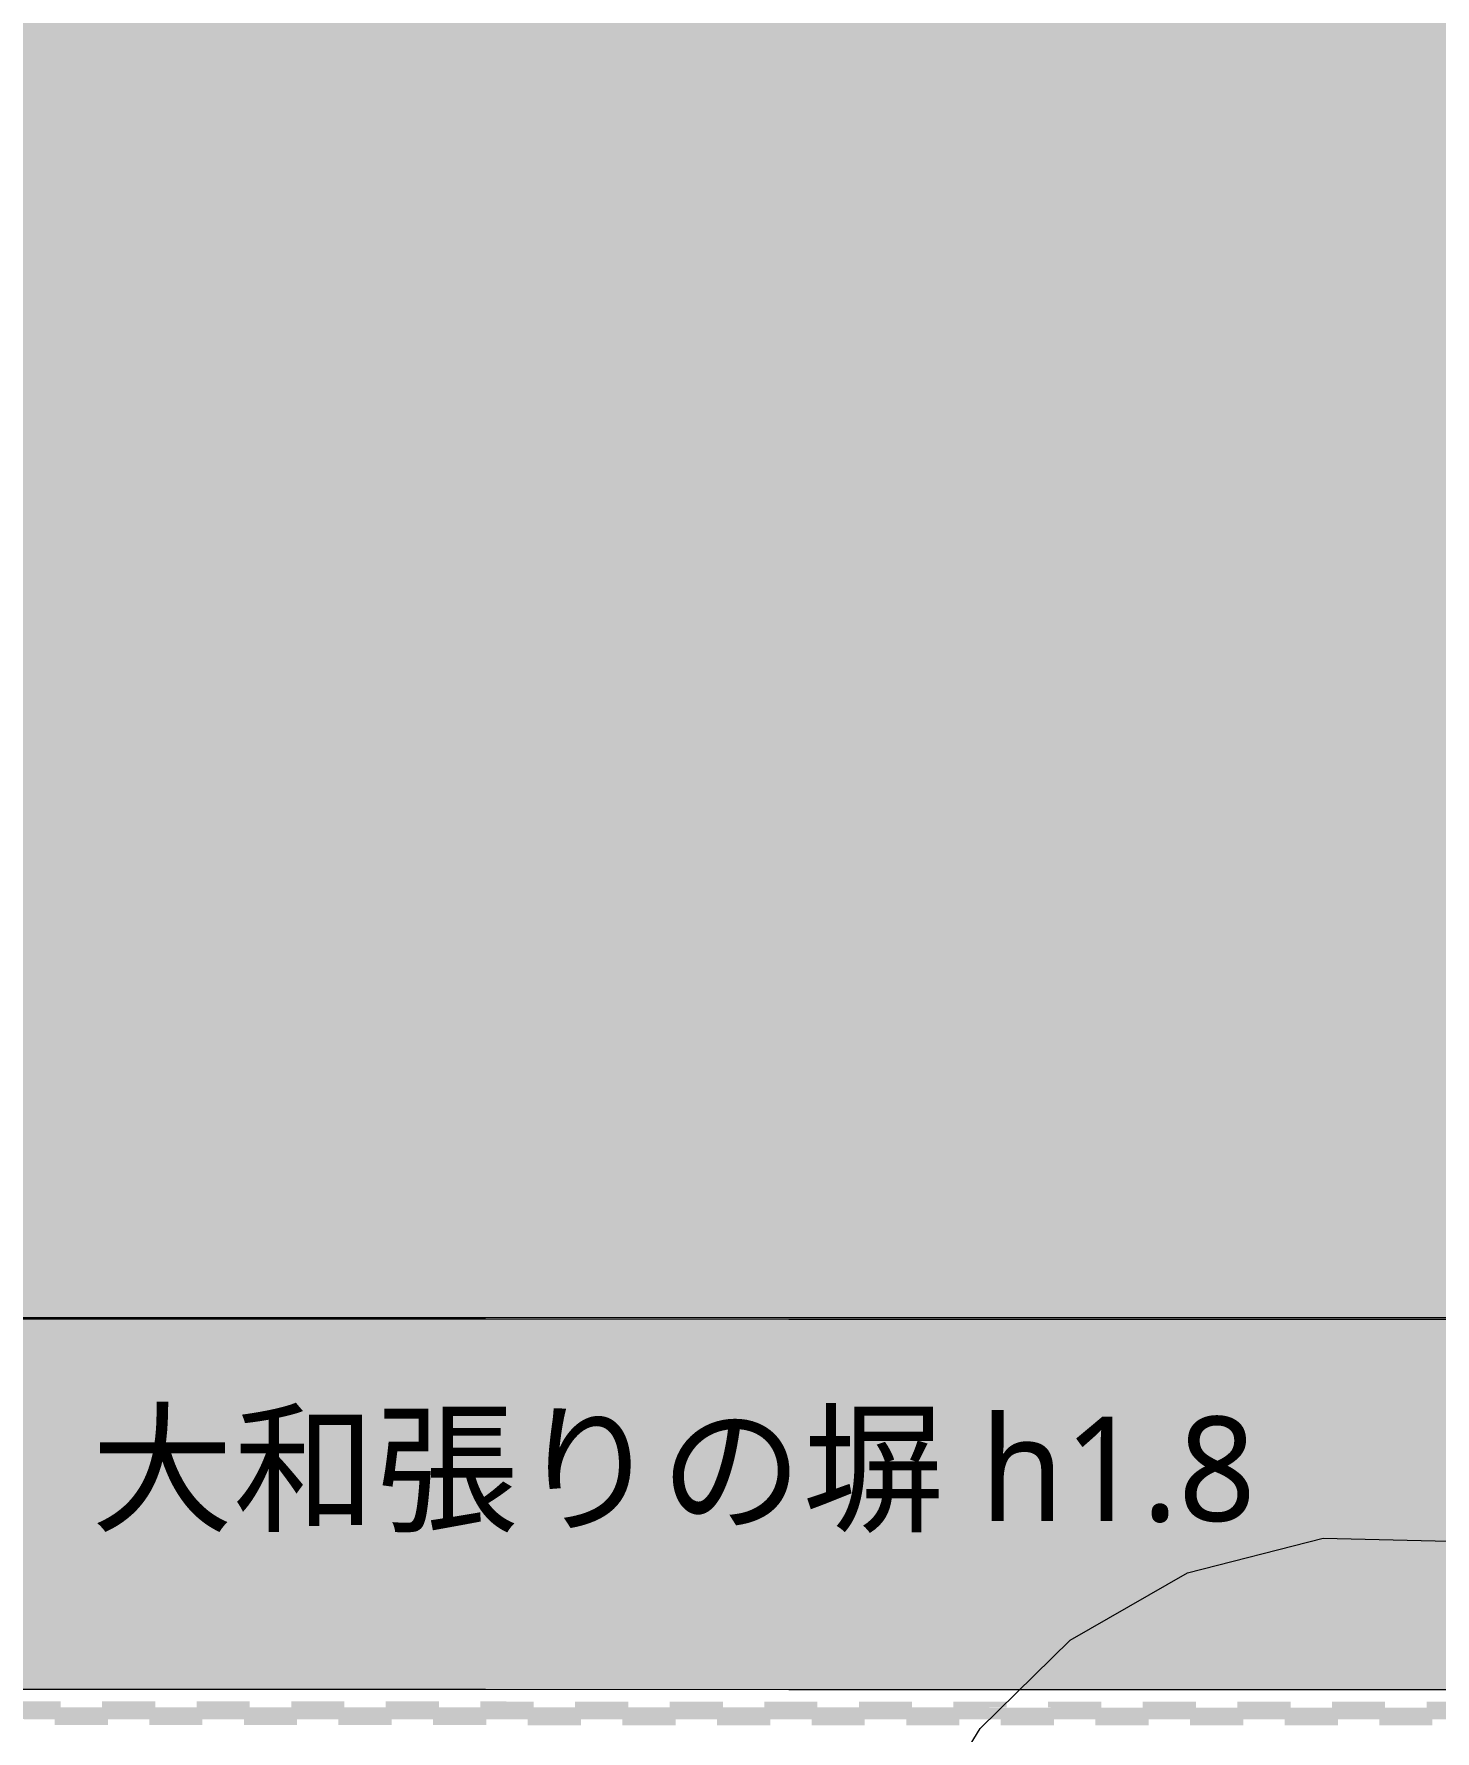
# Model space of a CAD drawing. Header units: millimetres. Extents: x -146962 to 322503, y -183624 to 284367.
# Drawn here: x 100473 to 104027, y 84356 to 88660 of the extents above; entities that cross this region are included whole.
import ezdxf

# ---------------------------------------------------------------- set-up
doc = ezdxf.new("R2010")
doc.units = ezdxf.units.MM
doc.layers.add('30_敷地・外構', color=8, linetype='Continuous', lineweight=9)
doc.layers.add('60_部屋名・面積', color=7, linetype='Continuous', lineweight=13)
doc.styles.add('JP', font='NotoSansCJKjp-Regular.otf')

msp = doc.modelspace()

# ---------------------------------------------------------------- hatches: boundary and pattern name
at = {"layer": '30_敷地・外構'}
h = msp.add_hatch(color=8, dxfattribs=at)
h.paths.add_polyline_path([(-146961.6, 100544.4), (-108819.6, 189229.7), (-89282.5, 219876.6), (-87725.3, 222013.2), (-1960, 282350.2), (173183.5, 284367.4), (239071.9, 242938.5), (278732.3, 206218.7), (322502.8, 161506.8), (317095.5, -23424.9), (276188, -120904.3), (271912.1, -124752.2), (168970.1, -173180.4), (164528.6, -174703.6), (127795.8, -180332.5), (116091.1, -181838.5), (95830.1, -183624.1), (64542, -179082.3), (39436.2, -174835.1), (16841.2, -169717.9), (9303, -167782.1), (-59261.4, -128452.9), (-89342.1, -103737.6), (-132033, -30896.2), (-136480.3, -13511.6), (-141643.2, 9224.3), (-142349.3, 13012)])
h.paths.add_polyline_path([(85594.8, 85406.7), (55599.4, 41400), (55600.1, 29403.2), (10600.1, 29406), (10598.4, 1220), (163595.7, 1210.5), (163597.5, 29396.5), (118597.5, 29399.3), (118600.6, 85401.9)], flags=0)
h = msp.add_hatch(color=8, dxfattribs=at)
h.paths.add_polyline_path([(-122840.2, 122342), (-124831.9, 122199.7), (-125382.1, 127184.6), (-119142.9, 127610.9), (-110203.8, 126059.8), (-101386, 139828.7), (-111814.9, 146871.4), (-125386.9, 127190.5), (-128302.9, 127483.1), (-112865.1, 149879.6), (-97949, 139821), (-106558.1, 126363.1), (-96154.8, 124557.5), (-84181.2, 143578.1), (-81224.9, 142195.8), (-92705, 123956.1), (-85846, 122757.8), (-73838.7, 118944.5), (-70246.7, 120727.9), (-33698.7, 176216.8), (-24628.6, 169820), (-24099.8, 170888.2), (-27029.2, 174726.9), (-57116.4, 196499.8), (-72067.4, 207855.7), (-85148.3, 217059.9), (-84173.3, 218397.8), (-71137.2, 209024.8), (-56225.3, 197700), (-26154.4, 175940), (-20805.1, 169525.6), (-15969.9, 162255.1), (-12465.5, 158611.3), (-6133.6, 155823.8), (3424, 152450.6), (17669.8, 141847.4), (27443, 134456.7), (31781.6, 127734.5), (35710.4, 124737.2), (44841.1, 118867.1), (53136.6, 112268.6), (69058.5, 98453.7), (76931.3, 96076.4), (84316.3, 96974.8), (105584.3, 97704.1), (108980, 99628.1), (111619.8, 98946.6), (128502.7, 110998.1), (139073.2, 119226.9), (141070.1, 121111.3), (142079.5, 120500.2), (153772, 135697.8), (164346, 148204), (186381.1, 173801.6), (201679.2, 193130.3), (206641.2, 199175.6), (222524, 219930.2), (233589.6, 234002.1), (233380.2, 235651.7), (233479.2, 239338.8), (236016.8, 238953), (239433.6, 235443.1), (244858.1, 229058.3), (246428.3, 227144.8), (247784.9, 225733.5), (250142.7, 223717.5), (257186.8, 217858.8), (260140, 215049.7), (266581.2, 208737.8), (268524.9, 207421.8), (269565.2, 206785.9), (273555.2, 203995.4), (275243.4, 202634.7), (273766.3, 200330.1), (249472.1, 171828.1), (244460.4, 168467.3), (219590.3, 134888), (219281.2, 130288.6), (222308.8, 127382.2), (218328.2, 122378), (201012.9, 135474.2), (205076.1, 139747.9), (209933.6, 136395.1), (214219.3, 137154), (239074.6, 170296.9), (245308.6, 174359.2), (262141.1, 194026.6), (264347.5, 196655.8), (264229.2, 202071), (260868.4, 200548), (254364.4, 197479.7), (239220.3, 189107.3), (237482.7, 188496.6), (235341.3, 188181.5), (232949.3, 188065.5), (226534.8, 188210), (218403.7, 187803.2), (215398.4, 187510.6), (203372.8, 188731.2), (197599.5, 180155.3), (208370.5, 176073), (207498.2, 173758.5), (196008.1, 178106.9), (167763.6, 145281.4), (157251.8, 132853.3), (148185.2, 121294.5), (146164, 118673.1), (139512.8, 111901.8), (132793.7, 105976.6), (126708.6, 101169.9), (116615.5, 94168.8), (117216, 92845.1), (224067.3, 96365.1), (282091, 96336.4), (282084.8, 91836.7), (240328.6, 91868.6), (237220, 88795.9), (231843.6, 89406.9), (229114.5, 91871.7), (224145.4, 91875), (162162.3, 89837.4), (118595, 88296.5), (118594.6, 85401.9), (85594.8, 85406.7), (55599.4, 41400), (55599.4, 41184.9), (50893.1, 31639.3), (49834.3, 29017.9), (49720.2, 26020.9), (53022.4, -14687.8), (60477.6, -14422.2), (115137.7, -13510.7), (181453.1, -12082.6), (276537.9, -9682.5), (281613.6, -9606.4), (282929.4, -20580.6), (297015.6, -54961.9), (193104.1, -65584.1), (200361.3, -105230.9), (160997.6, -112555.1), (160160.9, -111646.8), (154189.9, -113444.6), (158336.7, -127436.4), (163073.3, -143732), (181853.5, -141520.3), (205594.6, -139014.7), (210124.3, -137839.2), (211550.5, -143661), (206667.3, -144935.7), (182517.5, -147473.7), (139395, -153205.3), (83173.3, -161461.3), (44137, -168143.7), (40406.5, -169927.4), (39607.6, -168896.8), (39070.5, -161841.3), (42125, -161347.5), (68065.5, -156897.4), (70645.1, -152915), (66736.7, -133729.4), (64071.2, -132402), (26004.8, -137991.8), (24369.5, -139709.9), (28757.2, -161918.2), (24809.1, -162567), (19136.9, -133830.7), (8512.2, -91546.1), (28215.3, -85921.2), (53536.6, -79662.7), (55225.9, -77297.8), (49955.8, -51470.5), (48593.3, -51026.8), (9510, -63984.5), (-19962.2, -72602), (-21528.2, -75422.7), (-6279.1, -135803), (-3999.5, -137744.2), (7149.6, -135420.7), (8161.6, -140309.7), (-6566.7, -143375.3), (-10373.8, -144379.4), (-11853.6, -139604.4), (-10624.3, -136902.3), (-26628.6, -73581.5), (-48815, -79461.9), (-49837.5, -81181.7), (-40029.2, -120653.2), (-44856.5, -121939.4), (-56410.2, -124323), (-57250.5, -121435.7), (-45575.5, -119030.8), (-56088.5, -76730.5), (-39530.6, -72346.2), (-37922.7, -68894.2), (-46709.1, -35631.2), (-101999.9, -43658.1), (-105928.8, -33121.9), (-46871.5, -24546.5), (-1154, -19166.8), (27094.9, -16439.3), (42358.3, -15518.9), (38407.8, 25464.1), (-22859.2, 20440.8), (-23716.6, 21531.6), (-60468.8, 18589.7), (-102972.7, 14487.1), (-124082.6, 12096.2), (-119214.1, -9343.4), (-114511.1, -27726.3), (-127363.9, -28973.1), (-131619.5, -12338.2), (-136745.8, 10236.5), (-137373.2, 13602.3), (-126278.6, 19582.3), (-125070, 17897.2), (-123154.8, 16401.9), (-105268, 18774.4), (-104118, 19689.3), (-93959.6, 78886.7), (-95519.2, 80945.9), (-111933, 83203.9), (-124615.7, 83580.8), (-136705.7, 82580.5), (-139787.2, 86331.7), (-124722, 87569.4), (-111597.9, 87185.9), (-94975.1, 84902), (-92612.2, 86731.1), (-87794.2, 114845.7), (-89223.4, 117261.4)])
h.paths.add_polyline_path([(225182.3, -56782.8), (284989, -50673.3), (287561.7, -46378.1), (277940.6, -22904.8), (275078.1, -20717.4), (216863, -22176), (215663.9, -23104.1), (222062.7, -54339.7)], flags=0)
h.paths.add_polyline_path([(145208.7, -145837.8), (157734.5, -144360.9), (152794.4, -129298), (148704.8, -115096.1), (137910.9, -118346), (143251, -144536.4)], flags=0)
h.paths.add_polyline_path([(136284, -110372.2), (138299, -112051.8), (159904.6, -106657.8), (191998.5, -100688.1), (193135.4, -99033.7), (190968.5, -87200.4), (189288.7, -86593.5), (135556.4, -97035.6), (133840.3, -98421)], flags=0)
h.paths.add_polyline_path([(195030.4, -59862.3), (216356.1, -57681.7), (217592.6, -54905.2), (211268.4, -24010.7), (208839.7, -22385.8), (186398.2, -22949.7), (184934, -24919.2), (191037.9, -56315.8)], flags=0)
h.paths.add_polyline_path([(132544.1, -92038.8), (134796.7, -93114.3), (188521.5, -82666), (189881.2, -81278.2), (187579.5, -68698.6), (185198.8, -67623.5), (131889.1, -79028), (130193.7, -80532.1)], flags=0)
h.paths.add_polyline_path([(102464.7, -104936.9), (111199.3, -148493.8), (113544.2, -150947.2), (137191.4, -147470), (138853.7, -145428.4), (122666.3, -66131.1), (119622.2, -64604.8), (97267, -69109.2), (95375.2, -71198.1)], flags=0)
h.paths.add_polyline_path([(128808.9, -73746.9), (131052.8, -75122.6), (184161.8, -63762.2), (186036.3, -61148.4), (183556.7, -50881.2), (180347.5, -48903.8), (128824.2, -59813.1), (126498.1, -62399.9)], flags=0)
h.paths.add_polyline_path([(63485.8, -77827.8), (78685.3, -152326.8), (83334.1, -155385.6), (105357.5, -152150.3), (107284.3, -149245.8), (98548.1, -105738.4), (91863.9, -73932.2), (87710.5, -71037.6), (65111.5, -75591.1)], flags=0)
h.paths.add_polyline_path([(118962.8, -25496.4), (124624.1, -53257.8), (126593.6, -54159.2), (180534.4, -42732.5), (181966.5, -41044.7), (179057, -26065.5), (176230, -23190.4), (120220.6, -24397.8)], flags=0)
h.paths.add_polyline_path([(58586.8, -53818.7), (61407.3, -67640.9), (63929.4, -69711), (118434, -58732.5), (120711.3, -56528.6), (118285.1, -44667.9), (115794, -43121.2), (60393.4, -51483)], flags=0)
h.paths.add_polyline_path([(46735.6, -85456.3), (43964.7, -88200.4), (52258.4, -127447.3), (55020.5, -128685.3), (63344.9, -127459.2), (64954.4, -125017.8), (56892.9, -85496.2), (54497.5, -83539.7)], flags=0)
h.paths.add_polyline_path([(14943, -96638.7), (20401.3, -118372), (22055.9, -124773.7), (23706.9, -131518.2), (25271.5, -133056.9), (46385.3, -129953.7), (48360.2, -125911.9), (40544.6, -88924), (37345.2, -87785.7), (29246, -89790.4), (17168.1, -93230.5)], flags=0)
h.paths.add_polyline_path([(54428.8, -33440.1), (56957.9, -45829.5), (59129.4, -47633.5), (115195.4, -39174.4), (116670.5, -36741.2), (114492.9, -26062.8), (112866, -24538.5), (61343.9, -25405.3)], flags=0)
h.paths.add_polyline_path([(235371.7, 230629.8), (225283.3, 217786.4), (209375.5, 197000.4), (205161.6, 190545.3), (215403.7, 189519.2), (218262.7, 189788), (226505.8, 190207.7), (232928.2, 190056.9), (235150.5, 190167.8), (237005.5, 190443.2), (238394.6, 190936.1), (253419, 199238.1), (260834.4, 203050.7), (264164.2, 204697.5), (264130.2, 206248.2), (257711.7, 212542.2), (254863.3, 215242.4), (247889.5, 221045.2), (245375.5, 223185.5), (243807.8, 224828.5), (242179.6, 226813.6), (238965, 230597.6)], flags=0)
h.paths.add_polyline_path([(40154.2, -26666.9), (27952.7, -27402.2), (4.9, -30088.3), (-41705.2, -35004.3), (-33404.8, -66437.5), (-29267, -69319.7), (-13377.8, -65473.8), (8111.5, -59196.5), (24962.7, -54123.8), (48878.4, -46196), (46431.4, -34216.2)], flags=0)
h.paths.add_polyline_path([(49748.9, -13567.6), (46401.1, 24616.8), (46355.7, 25021.5), (45933.6, 25762.3), (44759.1, 25638.4), (44615, 24324.1), (48074, -13711.8), (48399, -14089.4), (48715.7, -14273.4), (49596.8, -14189.5)], flags=0)
h.paths.add_polyline_path([(13312.9, 83539.2), (-11019.6, 81542.5), (-51867.4, 87356.5), (-49674.8, 101275.7), (-51861.9, 105661.7), (-80080.4, 114638.7), (-83002.5, 113216), (-98347.6, 23771), (-95271.3, 21400.8), (-67294.6, 24104.3), (-63731.7, 28824.5), (-58421.9, 59546), (-27097.8, 57308.1), (-23876.9, 56700.4), (-21882.9, 54552.6), (-22150, 52965), (-25677, 30136.6), (-23458.5, 27732.5), (20413.5, 31336.1), (31852.4, 33877.7), (45489.9, 35374.6), (47008.8, 38229.1), (50203.9, 43609.7), (51949.3, 46385.4), (57490, 53765.5), (66058.5, 64695), (66380, 65742.2), (67278.2, 67060.1), (66869.9, 67338.3), (66891, 67406.9), (64467.3, 69580.7), (76437.5, 85728.1), (72211.5, 88864.4), (70766.5, 90241.1), (69881.7, 90593.5), (68034.8, 91964.3), (67671.4, 91473.8), (65361.5, 92393.8), (54375.4, 101924.8), (50711.5, 100951.9), (39311, 81961)], flags=0)
h.paths.add_polyline_path([(12443.6, 134254.1), (-8794.8, 105401), (-11562.8, 90337.7), (-9670.1, 87668.5), (13247.8, 89539.4), (36045.4, 88158.3), (47154.1, 106670.6), (46396.5, 108693.1), (40760.9, 113175.8), (31691.2, 119010.2), (26564.6, 122909.3), (22233.8, 129625.2), (15465.2, 134740.8)], flags=0)
h.paths.add_polyline_path([(-26435.8, 51409.1), (-28723.6, 53420.7), (-53473.4, 55191.6), (-55382.6, 53691.8), (-59795.5, 28142.5), (-57139.3, 25019.5), (-32199.8, 27021.1), (-29883.2, 29065.5)], flags=0)
h.paths.add_polyline_path([(-17578.5, 90718), (-14441.7, 107850.4), (7616.2, 137813.9), (5557.2, 142136.5), (89.7, 146204.4), (-9026.1, 149429.6), (-12217.4, 147378.4), (-42764.6, 106597.8), (-44666.3, 94551.1), (-42880.8, 92133.3), (-20517.9, 88951.6)], flags=0)
h.paths.add_polyline_path([(-67942.4, 117883.5), (-67357.1, 116879.9), (-50452.7, 111510.2), (-44924.6, 114539.1), (-13828.6, 156074), (-19708.5, 162067.6), (-31001.6, 170041), (-33951.1, 169484.1)], flags=0)
at = {"layer": '30_敷地・外構', "true_color": 0xcfe0b8}
msp.add_hatch(color=8, dxfattribs=at).paths.add_polyline_path([(97000.6, 84775.4), (97000.6, 84853.7), (97000.6, 85010.4), (97000.6, 85167), (97000.6, 85245.4), (97000.7, 85323.7), (97000.7, 85402), (97770.3, 85401.9), (98539.9, 85401.8), (99309.6, 85401.7), (100079.2, 85401.6), (100848.9, 85401.5), (101618.5, 85401.4), (102388.2, 85401.2), (103157.8, 85401.1), (104697.1, 85400.9), (105466.7, 85400.8), (106236.4, 85400.7), (106236.3, 85322.4), (106236.3, 85244), (106236.3, 85165.7), (106236.3, 85087.4), (106236.3, 85009), (106236.3, 84930.7), (106236.3, 84852.4), (106236.3, 84774), (106236.3, 84695.7), (106236.2, 84617.4), (106236.2, 84460.7), (105466.6, 84460.8), (103927.3, 84461), (103157.7, 84461.1), (102388, 84461.2), (101618.4, 84461.4), (100848.7, 84461.5), (100079.1, 84461.6), (99309.5, 84461.7), (98539.8, 84461.8), (97770.2, 84461.9), (97000.5, 84462), (97000.6, 84697)])
at = {"layer": '30_敷地・外構', "true_color": 0x8a6a4a}
for points in [[(97000.5, 84392), (97000.5, 84394.5), (97000.5, 84397), (97000.5, 84399.5), (97000.5, 84402), (97000.5, 84404.5), (97000.5, 84407), (97000.5, 84409.5), (97000.5, 84412), (97000.5, 84414.5), (97000.5, 84417), (97779.3, 84416.9), (98558.1, 84416.8), (99336.9, 84416.7), (100115.7, 84416.6), (100894.5, 84416.5), (102452.1, 84416.2), (103230.8, 84416.1), (104788.4, 84415.9), (105567.2, 84415.8), (106346, 84415.7), (106346, 84413.2), (106346, 84410.7), (106346, 84408.2), (106346, 84405.7), (106346, 84400.7), (106346, 84398.2), (106346, 84395.7), (106346, 84393.2), (106346, 84390.7), (106346, 84385.7), (105567.2, 84385.8), (104788.4, 84385.9), (104009.6, 84386), (103230.8, 84386.1), (102452.1, 84386.2), (101673.3, 84386.3), (100894.5, 84386.5), (100115.7, 84386.6), (99336.9, 84386.7), (98558.1, 84386.8), (97779.3, 84386.9), (97000.5, 84387)], [(97000.5, 84392), (97000.5, 84394.5), (97000.5, 84397), (97000.5, 84399.5), (97000.5, 84402), (97000.5, 84404.5), (97000.5, 84407), (97000.5, 84409.5), (97000.5, 84412), (97000.5, 84414.5), (97000.5, 84417), (97779.3, 84416.9), (98558.1, 84416.8), (99336.9, 84416.7), (100115.7, 84416.6), (100894.5, 84416.5), (102452.1, 84416.2), (103230.8, 84416.1), (104788.4, 84415.9), (105567.2, 84415.8), (106346, 84415.7), (106346, 84413.2), (106346, 84410.7), (106346, 84408.2), (106346, 84405.7), (106346, 84400.7), (106346, 84398.2), (106346, 84395.7), (106346, 84393.2), (106346, 84390.7), (106346, 84385.7), (105567.2, 84385.8), (104788.4, 84385.9), (104009.6, 84386), (103230.8, 84386.1), (102452.1, 84386.2), (101673.3, 84386.3), (100894.5, 84386.5), (100115.7, 84386.6), (99336.9, 84386.7), (98558.1, 84386.8), (97779.3, 84386.9), (97000.5, 84387)], [(97000.5, 84392), (97000.5, 84394.5), (97000.5, 84397), (97000.5, 84399.5), (97000.5, 84402), (97000.5, 84404.5), (97000.5, 84407), (97000.5, 84409.5), (97000.5, 84412), (97000.5, 84414.5), (97000.5, 84417), (97779.3, 84416.9), (98558.1, 84416.8), (99336.9, 84416.7), (100115.7, 84416.6), (100894.5, 84416.5), (102452.1, 84416.2), (103230.8, 84416.1), (104788.4, 84415.9), (105567.2, 84415.8), (106346, 84415.7), (106346, 84413.2), (106346, 84410.7), (106346, 84408.2), (106346, 84405.7), (106346, 84400.7), (106346, 84398.2), (106346, 84395.7), (106346, 84393.2), (106346, 84390.7), (106346, 84385.7), (105567.2, 84385.8), (104788.4, 84385.9), (104009.6, 84386), (103230.8, 84386.1), (102452.1, 84386.2), (101673.3, 84386.3), (100894.5, 84386.5), (100115.7, 84386.6), (99336.9, 84386.7), (98558.1, 84386.8), (97779.3, 84386.9), (97000.5, 84387)], [(100405.8, 84425.3), (100405.8, 84426.5), (100405.8, 84427.8), (100405.8, 84429), (100405.8, 84431.5), (100428.3, 84431.5), (100450.8, 84431.5), (100473.3, 84431.5), (100484.5, 84431.5), (100507, 84431.5), (100529.5, 84431.5), (100540.8, 84431.5), (100540.8, 84430.3), (100540.8, 84429), (100540.8, 84426.5), (100540.8, 84425.3), (100540.8, 84421.5), (100540.8, 84420.3), (100540.8, 84417.8), (100540.8, 84416.5), (100518.3, 84416.5), (100495.8, 84416.5), (100484.5, 84416.5), (100473.3, 84416.5), (100462, 84416.5), (100450.8, 84416.5), (100439.5, 84416.5), (100428.3, 84416.5), (100417, 84416.5), (100405.8, 84416.5), (100405.8, 84420.3), (100405.8, 84421.5)], [(100645.8, 84416.5), (100645.8, 84419), (100645.8, 84431.5), (100657, 84431.5), (100679.5, 84431.5), (100690.8, 84431.5), (100713.3, 84431.5), (100735.8, 84431.5), (100758.3, 84431.5), (100780.8, 84431.5), (100780.8, 84429), (100780.8, 84427.7), (100780.8, 84425.2), (100780.8, 84424), (100780.8, 84420.2), (100780.8, 84419), (100780.8, 84417.7), (100780.8, 84416.5), (100769.5, 84416.5), (100758.3, 84416.5), (100735.8, 84416.5), (100713.3, 84416.5), (100702, 84416.5), (100690.8, 84416.5), (100679.5, 84416.5), (100668.3, 84416.5), (100657, 84416.5)], [(100885.8, 84416.5), (100885.8, 84419), (100885.8, 84420.2), (100885.8, 84422.7), (100885.8, 84425.2), (100885.8, 84427.7), (100885.8, 84429), (100885.8, 84430.2), (100885.8, 84431.5), (100897, 84431.5), (100908.3, 84431.5), (100919.5, 84431.5), (100930.8, 84431.5), (100942, 84431.5), (100953.3, 84431.5), (100975.8, 84431.5), (100987, 84431.4), (101009.5, 84431.4), (101020.8, 84431.4), (101020.8, 84430.2), (101020.8, 84428.9), (101020.8, 84427.7), (101020.8, 84426.4), (101020.8, 84425.2), (101020.8, 84422.7), (101020.8, 84421.4), (101020.8, 84418.9), (101020.8, 84416.4), (101009.5, 84416.4), (100998.3, 84416.4), (100987, 84416.4), (100975.8, 84416.5), (100953.3, 84416.5), (100930.8, 84416.5), (100919.5, 84416.5), (100908.3, 84416.5), (100897, 84416.5)], [(101125.8, 84416.4), (101125.8, 84418.9), (101125.8, 84420.2), (101125.8, 84422.7), (101125.8, 84426.4), (101125.8, 84427.7), (101125.8, 84428.9), (101125.8, 84430.2), (101125.8, 84431.4), (101137, 84431.4), (101159.5, 84431.4), (101170.8, 84431.4), (101182, 84431.4), (101193.3, 84431.4), (101204.5, 84431.4), (101227, 84431.4), (101238.3, 84431.4), (101249.5, 84431.4), (101260.8, 84431.4), (101260.8, 84430.2), (101260.8, 84428.9), (101260.8, 84427.7), (101260.8, 84425.2), (101260.8, 84423.9), (101260.8, 84422.7), (101260.8, 84420.2), (101260.8, 84418.9), (101260.8, 84417.7), (101260.8, 84416.4), (101249.5, 84416.4), (101227, 84416.4), (101204.5, 84416.4), (101193.3, 84416.4), (101182, 84416.4), (101170.8, 84416.4), (101159.5, 84416.4), (101148.3, 84416.4)], [(101365.8, 84416.4), (101365.8, 84418.9), (101365.8, 84420.1), (101365.8, 84421.4), (101365.8, 84422.6), (101365.8, 84425.1), (101365.8, 84426.4), (101365.8, 84427.6), (101365.8, 84428.9), (101365.8, 84430.1), (101365.8, 84431.4), (101377, 84431.4), (101388.3, 84431.4), (101399.5, 84431.4), (101410.8, 84431.4), (101422, 84431.4), (101444.5, 84431.4), (101455.8, 84431.4), (101467, 84431.4), (101478.3, 84431.4), (101489.5, 84431.4), (101500.8, 84431.4), (101500.8, 84428.9), (101500.8, 84425.1), (101500.8, 84422.6), (101500.8, 84421.4), (101500.8, 84420.1), (101500.8, 84418.9), (101500.8, 84416.4), (101489.5, 84416.4), (101455.8, 84416.4), (101444.5, 84416.4), (101433.3, 84416.4), (101422, 84416.4), (101410.8, 84416.4), (101377, 84416.4)], [(101605.8, 84425.1), (101605.8, 84426.4), (101605.8, 84427.6), (101605.8, 84428.9), (101605.8, 84430.1), (101605.8, 84431.4), (101617, 84431.4), (101628.3, 84431.4), (101639.5, 84431.4), (101650.8, 84431.4), (101662, 84431.4), (101684.5, 84431.3), (101695.8, 84431.3), (101707, 84431.3), (101729.5, 84431.3), (101740.8, 84431.3), (101740.8, 84428.8), (101740.8, 84427.6), (101740.8, 84425.1), (101740.8, 84423.8), (101740.8, 84420.1), (101740.8, 84418.8), (101740.8, 84416.3), (101729.5, 84416.3), (101718.3, 84416.3), (101707, 84416.3), (101695.8, 84416.3), (101673.3, 84416.3), (101662, 84416.4), (101650.8, 84416.4), (101639.5, 84416.4), (101617, 84416.4), (101605.8, 84416.4), (101605.8, 84417.6), (101605.8, 84418.9), (101605.8, 84420.1)], [(101845.8, 84423.8), (101845.8, 84426.3), (101845.8, 84427.6), (101845.8, 84428.8), (101845.8, 84430.1), (101845.8, 84431.3), (101857, 84431.3), (101879.5, 84431.3), (101890.8, 84431.3), (101913.3, 84431.3), (101935.8, 84431.3), (101947, 84431.3), (101958.3, 84431.3), (101969.5, 84431.3), (101980.8, 84431.3), (101980.8, 84427.6), (101980.8, 84426.3), (101980.8, 84421.3), (101980.8, 84420.1), (101980.8, 84418.8), (101980.8, 84417.6), (101980.8, 84416.3), (101969.5, 84416.3), (101958.3, 84416.3), (101935.8, 84416.3), (101924.5, 84416.3), (101913.3, 84416.3), (101902, 84416.3), (101890.8, 84416.3), (101879.5, 84416.3), (101868.3, 84416.3), (101857, 84416.3), (101845.8, 84416.3), (101845.8, 84417.6), (101845.8, 84418.8), (101845.8, 84420.1)], [(102085.8, 84423.8), (102085.8, 84426.3), (102085.8, 84427.5), (102085.8, 84428.8), (102085.8, 84430), (102085.8, 84431.3), (102097, 84431.3), (102108.3, 84431.3), (102119.5, 84431.3), (102130.8, 84431.3), (102142, 84431.3), (102153.3, 84431.3), (102164.5, 84431.3), (102175.8, 84431.3), (102187, 84431.3), (102198.3, 84431.3), (102209.5, 84431.3), (102220.8, 84431.3), (102220.8, 84430), (102220.8, 84428.8), (102220.8, 84427.5), (102220.8, 84426.3), (102220.8, 84425), (102220.8, 84422.5), (102220.8, 84421.3), (102220.8, 84418.8), (102220.8, 84417.5), (102220.8, 84416.3), (102209.5, 84416.3), (102198.3, 84416.3), (102187, 84416.3), (102175.8, 84416.3), (102164.5, 84416.3), (102153.3, 84416.3), (102142, 84416.3), (102130.8, 84416.3), (102119.5, 84416.3), (102108.3, 84416.3), (102097, 84416.3), (102085.8, 84416.3), (102085.8, 84417.5), (102085.8, 84418.8), (102085.8, 84420), (102085.8, 84421.3), (102085.8, 84422.5)], [(102325.8, 84425), (102325.8, 84426.3), (102325.8, 84427.5), (102325.8, 84428.8), (102325.8, 84431.3), (102348.3, 84431.3), (102359.5, 84431.2), (102393.3, 84431.2), (102404.5, 84431.2), (102427, 84431.2), (102438.3, 84431.2), (102460.8, 84431.2), (102460.8, 84427.5), (102460.8, 84426.2), (102460.8, 84421.2), (102460.8, 84420), (102460.8, 84416.2), (102449.5, 84416.2), (102438.3, 84416.2), (102415.8, 84416.2), (102404.5, 84416.2), (102382, 84416.2), (102370.8, 84416.2), (102359.5, 84416.2), (102348.3, 84416.3), (102337, 84416.3), (102325.8, 84416.3), (102325.8, 84418.8), (102325.8, 84420), (102325.8, 84421.3), (102325.8, 84422.5)], [(102565.8, 84416.2), (102565.8, 84418.7), (102565.8, 84421.2), (102565.8, 84422.5), (102565.8, 84426.2), (102565.8, 84427.5), (102565.8, 84428.7), (102565.8, 84430), (102565.8, 84431.2), (102577, 84431.2), (102599.5, 84431.2), (102622, 84431.2), (102633.3, 84431.2), (102644.5, 84431.2), (102655.8, 84431.2), (102667, 84431.2), (102678.3, 84431.2), (102700.8, 84431.2), (102700.8, 84427.5), (102700.8, 84425), (102700.8, 84422.5), (102700.8, 84421.2), (102700.8, 84420), (102700.8, 84416.2), (102689.5, 84416.2), (102678.3, 84416.2), (102667, 84416.2), (102655.8, 84416.2), (102644.5, 84416.2), (102633.3, 84416.2), (102622, 84416.2), (102610.8, 84416.2), (102599.5, 84416.2), (102588.3, 84416.2), (102577, 84416.2)], [(102805.8, 84423.7), (102805.8, 84426.2), (102805.8, 84427.4), (102805.8, 84428.7), (102805.8, 84429.9), (102805.8, 84431.2), (102817, 84431.2), (102828.3, 84431.2), (102850.8, 84431.2), (102862, 84431.2), (102873.3, 84431.2), (102895.8, 84431.2), (102907, 84431.2), (102918.3, 84431.2), (102929.5, 84431.2), (102940.8, 84431.2), (102940.8, 84429.9), (102940.8, 84427.4), (102940.8, 84426.2), (102940.8, 84424.9), (102940.8, 84421.2), (102940.8, 84419.9), (102940.8, 84418.7), (102940.8, 84417.4), (102940.8, 84416.2), (102929.5, 84416.2), (102907, 84416.2), (102884.5, 84416.2), (102873.3, 84416.2), (102862, 84416.2), (102850.8, 84416.2), (102839.5, 84416.2), (102828.3, 84416.2), (102805.8, 84416.2), (102805.8, 84417.4), (102805.8, 84419.9), (102805.8, 84421.2), (102805.8, 84422.4)], [(103045.8, 84424.9), (103045.8, 84426.2), (103045.8, 84427.4), (103045.8, 84429.9), (103045.8, 84431.2), (103057, 84431.1), (103068.3, 84431.1), (103090.8, 84431.1), (103102, 84431.1), (103124.5, 84431.1), (103135.8, 84431.1), (103147, 84431.1), (103158.3, 84431.1), (103169.5, 84431.1), (103180.8, 84431.1), (103180.8, 84429.9), (103180.8, 84426.1), (103180.8, 84424.9), (103180.8, 84422.4), (103180.8, 84421.1), (103180.8, 84417.4), (103180.8, 84416.1), (103169.5, 84416.1), (103147, 84416.1), (103124.5, 84416.1), (103090.8, 84416.1), (103079.5, 84416.1), (103068.3, 84416.1), (103057, 84416.1), (103045.8, 84416.2), (103045.8, 84419.9), (103045.8, 84421.2), (103045.8, 84422.4)], [(103285.8, 84416.1), (103285.8, 84418.6), (103285.8, 84419.9), (103285.8, 84421.1), (103285.8, 84422.4), (103285.8, 84429.9), (103285.8, 84431.1), (103297, 84431.1), (103319.5, 84431.1), (103330.8, 84431.1), (103342, 84431.1), (103364.5, 84431.1), (103375.8, 84431.1), (103387, 84431.1), (103409.5, 84431.1), (103420.8, 84431.1), (103420.8, 84429.8), (103420.8, 84428.6), (103420.8, 84423.6), (103420.8, 84422.3), (103420.8, 84419.8), (103420.8, 84418.6), (103420.8, 84417.3), (103420.8, 84416.1), (103409.5, 84416.1), (103398.3, 84416.1), (103375.8, 84416.1), (103364.5, 84416.1), (103353.3, 84416.1), (103342, 84416.1), (103330.8, 84416.1), (103319.5, 84416.1), (103308.3, 84416.1), (103297, 84416.1)], [(103525.8, 84416.1), (103525.8, 84418.6), (103525.8, 84419.8), (103525.8, 84422.3), (103525.8, 84428.6), (103525.8, 84429.8), (103525.8, 84431.1), (103537, 84431.1), (103559.5, 84431.1), (103570.8, 84431.1), (103582, 84431.1), (103593.3, 84431.1), (103615.8, 84431.1), (103627, 84431.1), (103649.5, 84431.1), (103660.8, 84431.1), (103660.8, 84428.6), (103660.8, 84427.3), (103660.8, 84426.1), (103660.8, 84424.8), (103660.8, 84423.6), (103660.8, 84419.8), (103660.8, 84418.6), (103660.8, 84416.1), (103649.5, 84416.1), (103638.3, 84416.1), (103627, 84416.1), (103604.5, 84416.1), (103593.3, 84416.1), (103582, 84416.1), (103570.8, 84416.1), (103559.5, 84416.1), (103548.3, 84416.1), (103537, 84416.1)], [(103765.8, 84416), (103765.8, 84418.5), (103765.8, 84419.8), (103765.8, 84421), (103765.8, 84424.8), (103765.8, 84426), (103765.8, 84427.3), (103765.8, 84428.5), (103765.8, 84429.8), (103765.8, 84431), (103777, 84431), (103788.3, 84431), (103799.5, 84431), (103810.8, 84431), (103822, 84431), (103844.5, 84431), (103867, 84431), (103889.5, 84431), (103900.8, 84431), (103900.8, 84429.8), (103900.8, 84428.5), (103900.8, 84427.3), (103900.8, 84424.8), (103900.8, 84423.5), (103900.8, 84419.8), (103900.8, 84418.5), (103900.8, 84417.3), (103900.8, 84416), (103889.5, 84416), (103878.3, 84416), (103867, 84416), (103844.5, 84416), (103833.3, 84416), (103822, 84416), (103810.8, 84416), (103799.5, 84416), (103788.3, 84416), (103777, 84416)], [(104005.8, 84423.5), (104005.8, 84424.8), (104005.8, 84426), (104005.8, 84427.3), (104005.8, 84428.5), (104005.8, 84431), (104017, 84431), (104039.5, 84431), (104050.8, 84431), (104062, 84431), (104073.3, 84431), (104084.5, 84431), (104095.8, 84431), (104107, 84431), (104129.5, 84431), (104140.8, 84431), (104140.8, 84429.7), (104140.8, 84428.5), (104140.8, 84422.2), (104140.8, 84421), (104140.8, 84418.5), (104140.8, 84417.2), (104140.8, 84416), (104118.3, 84416), (104107, 84416), (104095.8, 84416), (104084.5, 84416), (104062, 84416), (104050.8, 84416), (104039.5, 84416), (104028.3, 84416), (104017, 84416), (104005.8, 84416), (104005.8, 84418.5), (104005.8, 84419.8), (104005.8, 84421)], [(100525.8, 84380.3), (100525.8, 84381.5), (100525.8, 84382.8), (100525.8, 84386.5), (100537, 84386.5), (100548.3, 84386.5), (100559.5, 84386.5), (100570.8, 84386.5), (100582, 84386.5), (100593.3, 84386.5), (100604.5, 84386.5), (100615.8, 84386.5), (100627, 84386.5), (100638.3, 84386.5), (100649.5, 84386.5), (100660.8, 84386.5), (100660.8, 84385.2), (100660.8, 84384), (100660.8, 84382.7), (100660.8, 84381.5), (100660.8, 84380.2), (100660.8, 84376.5), (100660.8, 84375.2), (100660.8, 84374), (100660.8, 84372.7), (100660.8, 84371.5), (100649.5, 84371.5), (100627, 84371.5), (100615.8, 84371.5), (100593.3, 84371.5), (100582, 84371.5), (100570.8, 84371.5), (100559.5, 84371.5), (100548.3, 84371.5), (100537, 84371.5), (100525.8, 84371.5), (100525.8, 84375.3), (100525.8, 84376.5)], [(100765.8, 84371.5), (100765.8, 84374), (100765.8, 84375.2), (100765.8, 84376.5), (100765.8, 84377.7), (100765.8, 84380.2), (100765.8, 84382.7), (100765.8, 84384), (100765.8, 84385.2), (100765.8, 84386.5), (100777, 84386.5), (100799.5, 84386.5), (100810.8, 84386.5), (100833.3, 84386.5), (100855.8, 84386.5), (100878.3, 84386.5), (100900.8, 84386.5), (100900.8, 84385.2), (100900.8, 84384), (100900.8, 84382.7), (100900.8, 84377.7), (100900.8, 84376.5), (100900.8, 84375.2), (100900.8, 84374), (100900.8, 84372.7), (100900.8, 84371.5), (100878.3, 84371.5), (100867, 84371.5), (100855.8, 84371.5), (100844.5, 84371.5), (100833.3, 84371.5), (100810.8, 84371.5), (100799.5, 84371.5), (100788.3, 84371.5), (100777, 84371.5)], [(101005.8, 84380.2), (101005.8, 84381.4), (101005.8, 84383.9), (101005.8, 84385.2), (101005.8, 84386.4), (101017, 84386.4), (101028.3, 84386.4), (101062, 84386.4), (101084.5, 84386.4), (101095.8, 84386.4), (101118.3, 84386.4), (101140.8, 84386.4), (101140.8, 84385.2), (101140.8, 84383.9), (101140.8, 84382.7), (101140.8, 84381.4), (101140.8, 84380.2), (101140.8, 84378.9), (101140.8, 84376.4), (101140.8, 84375.2), (101140.8, 84373.9), (101140.8, 84372.7), (101140.8, 84371.4), (101129.5, 84371.4), (101118.3, 84371.4), (101095.8, 84371.4), (101073.3, 84371.4), (101062, 84371.4), (101050.8, 84371.4), (101039.5, 84371.4), (101028.3, 84371.4), (101017, 84371.4), (101005.8, 84371.4), (101005.8, 84373.9), (101005.8, 84375.2), (101005.8, 84376.4)], [(101245.8, 84378.9), (101245.8, 84383.9), (101245.8, 84385.2), (101245.8, 84386.4), (101257, 84386.4), (101268.3, 84386.4), (101279.5, 84386.4), (101290.8, 84386.4), (101302, 84386.4), (101313.3, 84386.4), (101335.8, 84386.4), (101347, 84386.4), (101358.3, 84386.4), (101369.5, 84386.4), (101380.8, 84386.4), (101380.8, 84385.1), (101380.8, 84383.9), (101380.8, 84382.6), (101380.8, 84381.4), (101380.8, 84380.1), (101380.8, 84376.4), (101380.8, 84375.1), (101380.8, 84373.9), (101380.8, 84371.4), (101369.5, 84371.4), (101358.3, 84371.4), (101347, 84371.4), (101324.5, 84371.4), (101313.3, 84371.4), (101302, 84371.4), (101290.8, 84371.4), (101279.5, 84371.4), (101257, 84371.4), (101245.8, 84371.4), (101245.8, 84372.7), (101245.8, 84376.4)], [(101485.8, 84371.4), (101485.8, 84373.9), (101485.8, 84375.1), (101485.8, 84376.4), (101485.8, 84381.4), (101485.8, 84382.6), (101485.8, 84383.9), (101485.8, 84385.1), (101485.8, 84386.4), (101497, 84386.4), (101508.3, 84386.4), (101519.5, 84386.4), (101530.8, 84386.4), (101542, 84386.4), (101575.8, 84386.4), (101587, 84386.4), (101598.3, 84386.4), (101609.5, 84386.4), (101620.8, 84386.4), (101620.8, 84383.9), (101620.8, 84380.1), (101620.8, 84376.4), (101620.8, 84375.1), (101620.8, 84373.9), (101620.8, 84372.6), (101620.8, 84371.4), (101609.5, 84371.4), (101598.3, 84371.4), (101575.8, 84371.4), (101553.3, 84371.4), (101542, 84371.4), (101530.8, 84371.4), (101519.5, 84371.4), (101508.3, 84371.4), (101497, 84371.4)], [(101725.8, 84371.3), (101725.8, 84373.8), (101725.8, 84375.1), (101725.8, 84381.3), (101725.8, 84382.6), (101725.8, 84383.8), (101725.8, 84386.3), (101737, 84386.3), (101748.3, 84386.3), (101759.5, 84386.3), (101770.8, 84386.3), (101782, 84386.3), (101793.3, 84386.3), (101815.8, 84386.3), (101849.5, 84386.3), (101860.8, 84386.3), (101860.8, 84385.1), (101860.8, 84383.8), (101860.8, 84380.1), (101860.8, 84376.3), (101860.8, 84375.1), (101860.8, 84373.8), (101860.8, 84372.6), (101860.8, 84371.3), (101849.5, 84371.3), (101815.8, 84371.3), (101804.5, 84371.3), (101793.3, 84371.3), (101782, 84371.3), (101770.8, 84371.3), (101737, 84371.3)], [(101965.8, 84380.1), (101965.8, 84381.3), (101965.8, 84382.6), (101965.8, 84386.3), (101999.5, 84386.3), (102010.8, 84386.3), (102033.3, 84386.3), (102044.5, 84386.3), (102067, 84386.3), (102078.3, 84386.3), (102089.5, 84386.3), (102100.8, 84386.3), (102100.8, 84382.5), (102100.8, 84381.3), (102100.8, 84380), (102100.8, 84377.5), (102100.8, 84376.3), (102100.8, 84375), (102100.8, 84371.3), (102089.5, 84371.3), (102067, 84371.3), (102055.8, 84371.3), (102033.3, 84371.3), (102010.8, 84371.3), (101999.5, 84371.3), (101988.3, 84371.3), (101977, 84371.3), (101965.8, 84371.3), (101965.8, 84372.6), (101965.8, 84375.1), (101965.8, 84376.3), (101965.8, 84377.6)], [(102205.8, 84378.8), (102205.8, 84380), (102205.8, 84382.5), (102205.8, 84383.8), (102205.8, 84385), (102205.8, 84386.3), (102217, 84386.3), (102228.3, 84386.3), (102239.5, 84386.3), (102250.8, 84386.3), (102262, 84386.3), (102284.5, 84386.3), (102295.8, 84386.3), (102307, 84386.3), (102318.3, 84386.3), (102329.5, 84386.3), (102340.8, 84386.3), (102340.8, 84385), (102340.8, 84383.8), (102340.8, 84381.3), (102340.8, 84380), (102340.8, 84377.5), (102340.8, 84376.3), (102340.8, 84373.8), (102340.8, 84372.5), (102340.8, 84371.3), (102329.5, 84371.3), (102318.3, 84371.3), (102307, 84371.3), (102295.8, 84371.3), (102273.3, 84371.3), (102250.8, 84371.3), (102239.5, 84371.3), (102228.3, 84371.3), (102217, 84371.3), (102205.8, 84371.3), (102205.8, 84373.8), (102205.8, 84375), (102205.8, 84377.5)], [(102445.8, 84378.7), (102445.8, 84380), (102445.8, 84382.5), (102445.8, 84383.7), (102445.8, 84385), (102445.8, 84386.2), (102457, 84386.2), (102479.5, 84386.2), (102490.8, 84386.2), (102502, 84386.2), (102524.5, 84386.2), (102535.8, 84386.2), (102547, 84386.2), (102558.3, 84386.2), (102569.5, 84386.2), (102580.8, 84386.2), (102580.8, 84383.7), (102580.8, 84382.5), (102580.8, 84381.2), (102580.8, 84380), (102580.8, 84378.7), (102580.8, 84373.7), (102580.8, 84372.5), (102580.8, 84371.2), (102558.3, 84371.2), (102535.8, 84371.2), (102524.5, 84371.2), (102513.3, 84371.2), (102502, 84371.2), (102490.8, 84371.2), (102479.5, 84371.2), (102468.3, 84371.2), (102457, 84371.2), (102445.8, 84371.2), (102445.8, 84372.5), (102445.8, 84373.7), (102445.8, 84375), (102445.8, 84376.2), (102445.8, 84377.5)], [(102685.8, 84371.2), (102685.8, 84373.7), (102685.8, 84375), (102685.8, 84376.2), (102685.8, 84380), (102685.8, 84382.5), (102685.8, 84383.7), (102685.8, 84385), (102685.8, 84386.2), (102708.3, 84386.2), (102730.8, 84386.2), (102753.3, 84386.2), (102764.5, 84386.2), (102787, 84386.2), (102798.3, 84386.2), (102820.8, 84386.2), (102820.8, 84384.9), (102820.8, 84383.7), (102820.8, 84378.7), (102820.8, 84377.4), (102820.8, 84376.2), (102820.8, 84374.9), (102820.8, 84372.4), (102820.8, 84371.2), (102809.5, 84371.2), (102798.3, 84371.2), (102787, 84371.2), (102775.8, 84371.2), (102753.3, 84371.2), (102742, 84371.2), (102730.8, 84371.2), (102719.5, 84371.2), (102697, 84371.2)], [(102925.8, 84383.7), (102925.8, 84384.9), (102925.8, 84386.2), (102937, 84386.2), (102959.5, 84386.2), (102982, 84386.2), (102993.3, 84386.2), (103004.5, 84386.2), (103038.3, 84386.2), (103060.8, 84386.1), (103060.8, 84383.6), (103060.8, 84382.4), (103060.8, 84377.4), (103060.8, 84376.1), (103060.8, 84374.9), (103060.8, 84373.6), (103060.8, 84372.4), (103060.8, 84371.1), (103049.5, 84371.1), (103027, 84371.2), (103015.8, 84371.2), (103004.5, 84371.2), (102993.3, 84371.2), (102982, 84371.2), (102970.8, 84371.2), (102959.5, 84371.2), (102937, 84371.2), (102925.8, 84371.2), (102925.8, 84373.7), (102925.8, 84374.9), (102925.8, 84376.2), (102925.8, 84377.4)], [(103165.8, 84378.6), (103165.8, 84379.9), (103165.8, 84381.1), (103165.8, 84382.4), (103165.8, 84383.6), (103165.8, 84384.9), (103165.8, 84386.1), (103177, 84386.1), (103188.3, 84386.1), (103199.5, 84386.1), (103210.8, 84386.1), (103222, 84386.1), (103233.3, 84386.1), (103255.8, 84386.1), (103267, 84386.1), (103278.3, 84386.1), (103289.5, 84386.1), (103300.8, 84386.1), (103300.8, 84384.9), (103300.8, 84381.1), (103300.8, 84379.9), (103300.8, 84377.4), (103300.8, 84376.1), (103300.8, 84372.4), (103300.8, 84371.1), (103289.5, 84371.1), (103278.3, 84371.1), (103267, 84371.1), (103255.8, 84371.1), (103244.5, 84371.1), (103233.3, 84371.1), (103222, 84371.1), (103210.8, 84371.1), (103199.5, 84371.1), (103188.3, 84371.1), (103177, 84371.1), (103165.8, 84371.1), (103165.8, 84372.4), (103165.8, 84373.6), (103165.8, 84374.9)], [(103405.8, 84371.1), (103405.8, 84373.6), (103405.8, 84374.8), (103405.8, 84377.3), (103405.8, 84382.3), (103405.8, 84383.6), (103405.8, 84384.8), (103405.8, 84386.1), (103417, 84386.1), (103428.3, 84386.1), (103439.5, 84386.1), (103450.8, 84386.1), (103462, 84386.1), (103484.5, 84386.1), (103495.8, 84386.1), (103507, 84386.1), (103529.5, 84386.1), (103540.8, 84386.1), (103540.8, 84384.8), (103540.8, 84383.6), (103540.8, 84382.3), (103540.8, 84379.8), (103540.8, 84378.6), (103540.8, 84374.8), (103540.8, 84373.6), (103540.8, 84372.3), (103540.8, 84371.1), (103529.5, 84371.1), (103495.8, 84371.1), (103484.5, 84371.1), (103462, 84371.1), (103450.8, 84371.1), (103439.5, 84371.1), (103428.3, 84371.1), (103417, 84371.1)], [(103645.8, 84371.1), (103645.8, 84373.6), (103645.8, 84374.8), (103645.8, 84376.1), (103645.8, 84377.3), (103645.8, 84379.8), (103645.8, 84381.1), (103645.8, 84382.3), (103645.8, 84384.8), (103645.8, 84386.1), (103657, 84386.1), (103679.5, 84386.1), (103702, 84386.1), (103713.3, 84386.1), (103724.5, 84386.1), (103747, 84386), (103758.3, 84386), (103769.5, 84386), (103780.8, 84386), (103780.8, 84383.5), (103780.8, 84382.3), (103780.8, 84381), (103780.8, 84378.5), (103780.8, 84377.3), (103780.8, 84376), (103780.8, 84374.8), (103780.8, 84371), (103769.5, 84371), (103735.8, 84371.1), (103724.5, 84371.1), (103702, 84371.1), (103690.8, 84371.1), (103657, 84371.1)], [(103885.8, 84371), (103885.8, 84373.5), (103885.8, 84376), (103885.8, 84377.3), (103885.8, 84379.8), (103885.8, 84381), (103885.8, 84382.3), (103885.8, 84383.5), (103885.8, 84384.8), (103885.8, 84386), (103897, 84386), (103908.3, 84386), (103919.5, 84386), (103942, 84386), (103953.3, 84386), (103964.5, 84386), (103975.8, 84386), (103987, 84386), (103998.3, 84386), (104009.5, 84386), (104020.8, 84386), (104020.8, 84384.8), (104020.8, 84383.5), (104020.8, 84382.3), (104020.8, 84378.5), (104020.8, 84377.3), (104020.8, 84374.8), (104020.8, 84373.5), (104020.8, 84372.3), (104020.8, 84371), (104009.5, 84371), (103987, 84371), (103975.8, 84371), (103953.3, 84371), (103930.8, 84371), (103919.5, 84371), (103908.3, 84371), (103897, 84371)]]:
    msp.add_hatch(color=8, dxfattribs=at).paths.add_polyline_path(points)

# ---------------------------------------------------------------- linework, layer by layer
at = {"layer": '30_敷地・外構'}
for points in [[(224145.4, 91875), (162162.3, 89837.4), (118595, 88296.5), (118594.6, 85401.9), (85594.8, 85406.7), (55599.4, 41400), (55599.4, 41184.9), (50893.1, 31639.3), (49834.3, 29017.9), (49720.2, 26020.9), (53022.4, -14687.8), (60477.6, -14422.2), (115137.7, -13510.7), (181453.1, -12082.6)], [(85594.8, 85406.7), (55599.4, 41400), (55600.1, 29403.2), (10600.1, 29406), (10598.4, 1220), (163595.7, 1210.5), (163597.5, 29396.5), (118597.5, 29399.3), (118600.6, 85401.9), (85594.8, 85406.7)], [(118597.6, 85398.9), (118594.5, 29396.3), (55603.1, 29400.2), (55602.4, 41399.1), (85596.4, 85403.7), (118597.6, 85398.9)], [(97000.6, 84775.4), (97000.6, 84853.7), (97000.6, 85010.4), (97000.6, 85167), (97000.6, 85245.4), (97000.7, 85323.7), (97000.7, 85402), (97770.3, 85401.9), (98539.9, 85401.8), (99309.6, 85401.7), (100079.2, 85401.6), (100848.9, 85401.5), (101618.5, 85401.4), (102388.2, 85401.2), (103157.8, 85401.1), (104697.1, 85400.9)], [(103399, 84757.5), (103743.5, 84845.7), (104099, 84837.3)], [(105466.6, 84460.8), (103927.3, 84461), (103157.7, 84461.1), (102388, 84461.2), (101618.4, 84461.4), (100848.7, 84461.5), (100079.1, 84461.6), (99309.5, 84461.7), (98539.8, 84461.8), (97770.2, 84461.9), (97000.5, 84462), (97000.6, 84697), (97000.6, 84775.4)], [(104037.8, 82262.4), (103682.3, 82270.9), (103354.1, 82369.9), (103081.4, 82536.7), (102857.5, 82764.9), (102687.2, 83062.4), (102599, 83406.9), (102607.4, 83762.4), (102706.5, 84090.6), (102873.3, 84363.3), (103101.5, 84587.2), (103399, 84757.5)]]:
    msp.add_lwpolyline(points, dxfattribs=at)

# ---------------------------------------------------------------- texts
at = {"layer": '60_部屋名・面積', "insert": (102095.7, 85006.2), "char_height": 264.6, "attachment_point": 5, "style": 'JP'}
msp.add_mtext('大和張りの塀 h1.8', dxfattribs=at)

doc.saveas('drawing.dxf')
